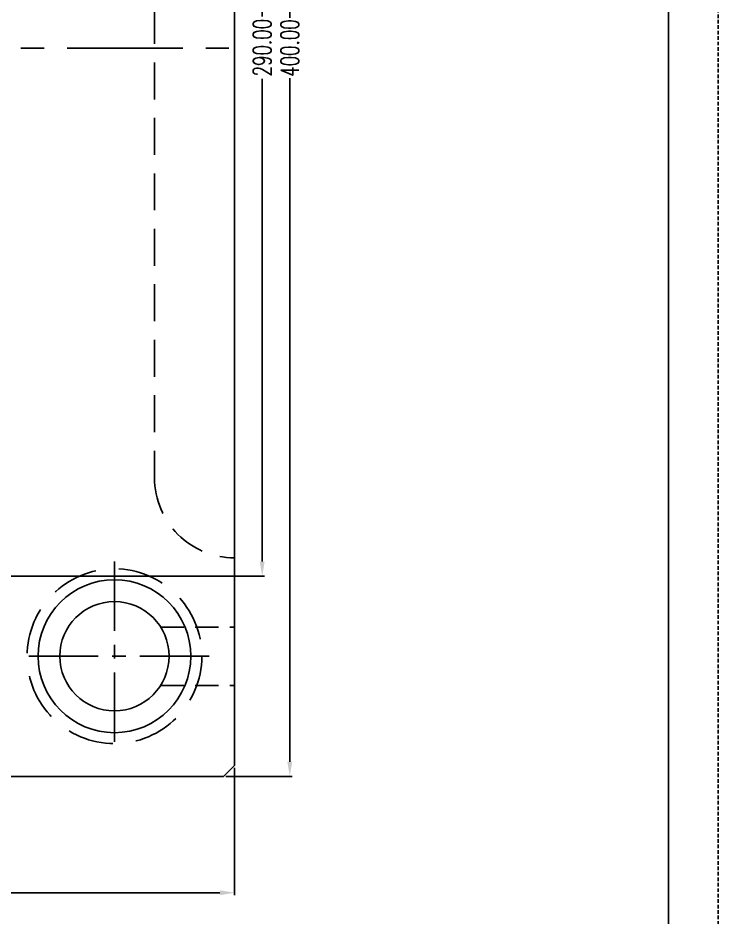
# Model space of a CAD drawing. Header units: inches. Extents: x 160917 to 162189, y -51061 to -50161.
# Drawn here: x 161996.7 to 162189, y -50651.1 to -50404 of the extents above; entities that cross this region are included whole.
import ezdxf

# ---------------------------------------------------------------- set-up
doc = ezdxf.new("R2010")
doc.units = ezdxf.units.IN
doc.header["$LTSCALE"] = 2
doc.header["$MEASUREMENT"] = 0
doc.header["$PDMODE"] = 3
doc.header["$PDSIZE"] = 0.3125
for name, pattern in [('CENTER', [50.8, 31.75, -6.35, 6.35, -6.35]), ('DASHED', [0.75, 0.5, -0.25]), ('HIDDEN', [9.525, 6.35, -3.175])]:
    doc.linetypes.add(name, pattern=pattern)
doc.layers.get('0').update_dxf_attribs({"linetype": 'CONTINUOUS'})
doc.layers.get('Defpoints').update_dxf_attribs({"linetype": 'CONTINUOUS'})
for name, color, linetype in [('A', 7, 'CONTINUOUS'), ('cen', 1, 'CENTER'), ('hidden', 4, 'HIDDEN')]:
    doc.layers.add(name, color=color, linetype=linetype)
doc.layers.add('dim', color=3, linetype='CONTINUOUS', lineweight=15)
doc.styles.get("Standard").update_dxf_attribs({"font": 'txt.shx', "width": 0.67})
doc.dimstyles.new('2.00', dxfattribs={"dimtxt": 5, "dimasz": 4, "dimexe": 0.666, "dimexo": 0.626, "dimgap": 1, "dimtad": 0, "dimzin": 0, "dimdsep": 46, "dimtxsty": 'Standard', "dimcen": 0.09, "dimclrd": 3, "dimclre": 3, "dimclrt": 7, "dimazin": 0, "dimtfac": 1, "dimtofl": 0, "dimtmove": 0, "dimatfit": 0, "dimfxl": 0, "dimtolj": 1, "dimtzin": 0, "dimarcsym": 0})

# ---------------------------------------------------------------- blocks, each defined once
blk = doc.blocks.new('*D35642')
at = {"layer": 'Defpoints', "color": 0}
for p in [(161756.19, -50609.21), (162056.19, -50609.21), (162056.19, -50644.16)]:
    blk.add_point(p, dxfattribs=at)
at = {"layer": 'dim', "color": 3, "linetype": 'ByBlock', "lineweight": -2}
for p, q in [((161756.19, -50609.84), (161756.19, -50644.83)), ((162056.19, -50609.84), (162056.19, -50644.83)), ((161760.19, -50644.16), (161897.93, -50644.16)), ((162052.19, -50644.16), (161914.45, -50644.16))]:
    blk.add_line(p, q, dxfattribs=at)
at = {"layer": 'dim', "color": 3, "linetype": 'ByBlock'}
for points in [[(161760.19, -50643.49), (161760.19, -50644.83), (161756.19, -50644.16)], [(162052.19, -50644.83), (162052.19, -50643.49), (162056.19, -50644.16)]]:
    blk.add_solid(points, dxfattribs=at)
at = {"layer": 'dim', "color": 7, "linetype": 'ByBlock', "insert": (161906.19, -50644.16), "char_height": 5, "attachment_point": 5}
blk.add_mtext('\\A1;300.00', dxfattribs=at)
blk = doc.blocks.new('*D35644')
at = {"layer": 'Defpoints', "color": 0}
for p in [(161985.81, -50267.21), (162063.78, -50267.21), (161987.19, -50557.21)]:
    blk.add_point(p, dxfattribs=at)
at = {"layer": 'dim', "color": 3, "linetype": 'ByBlock', "lineweight": -2}
for p, q in [((161986.44, -50267.21), (162064.45, -50267.21)), ((162063.78, -50271.21), (162063.78, -50403.56)), ((162063.78, -50553.21), (162063.78, -50420.64)), ((161987.82, -50557.21), (162064.45, -50557.21))]:
    blk.add_line(p, q, dxfattribs=at)
at = {"layer": 'dim', "color": 3, "linetype": 'ByBlock'}
for points in [[(162064.45, -50271.21), (162063.12, -50271.21), (162063.78, -50267.21)], [(162063.12, -50553.21), (162064.45, -50553.21), (162063.78, -50557.21)]]:
    blk.add_solid(points, dxfattribs=at)
at = {"layer": 'dim', "color": 7, "linetype": 'ByBlock', "insert": (162063.78, -50412.1), "char_height": 5, "attachment_point": 5, "rotation": 90}
blk.add_mtext('\\A1;290.00', dxfattribs=at)
blk = doc.blocks.new('*D35645')
at = {"layer": 'Defpoints', "color": 0}
for p in [(162053.19, -50212.21), (162071.36, -50212.21), (162053.19, -50612.21)]:
    blk.add_point(p, dxfattribs=at)
at = {"layer": 'dim', "color": 3, "linetype": 'ByBlock', "lineweight": -2}
for p, q in [((162053.82, -50212.21), (162072.03, -50212.21)), ((162071.36, -50216.21), (162071.36, -50403.95)), ((162071.36, -50608.21), (162071.36, -50420.47)), ((162053.82, -50612.21), (162072.03, -50612.21))]:
    blk.add_line(p, q, dxfattribs=at)
at = {"layer": 'dim', "color": 3, "linetype": 'ByBlock'}
for points in [[(162072.03, -50216.21), (162070.69, -50216.21), (162071.36, -50212.21)], [(162070.69, -50608.21), (162072.03, -50608.21), (162071.36, -50612.21)]]:
    blk.add_solid(points, dxfattribs=at)
at = {"layer": 'dim', "color": 7, "linetype": 'ByBlock', "insert": (162071.36, -50412.21), "char_height": 5, "attachment_point": 5, "rotation": 90}
blk.add_mtext('\\A1;400.00', dxfattribs=at)

msp = doc.modelspace()

# ---------------------------------------------------------------- linework, layer by layer
for p, q in [((162056.192, -50215.211), (162056.192, -50609.211)), ((162056.192, -50609.211), (162053.192, -50612.211)), ((161759.192, -50612.211), (162053.192, -50612.211))]:
    msp.add_line(p, q)
at = {"color": 8, "linetype": 'HIDDEN', "ltscale": 0.8}
msp.add_line((162034.192, -50294.211), (162034.192, -50530.211), dxfattribs=at)
at = {"linetype": 'CENTER', "ltscale": 0.5}
msp.add_line((161756.192, -50412.211), (162056.192, -50412.211), dxfattribs=at)
at = {"color": 8, "linetype": 'HIDDEN', "ltscale": 0.5}
for p, q in [((162035.881, -50571.211), (162056.192, -50571.211)), ((162035.881, -50587.211), (162056.192, -50587.211))]:
    msp.add_line(p, q, dxfattribs=at)
for radius in [21, 15]:
    msp.add_circle((162023.192, -50579.211), radius)
at = {"color": 8, "linetype": 'HIDDEN', "ltscale": 0.8}
msp.add_arc((162056.192, -50530.211), 22, 180, 270, dxfattribs=at)
at = {"layer": 'A', "linetype": 'DASHED'}
msp.add_line((162189.013, -51060.956), (162189.013, -50161.267), dxfattribs=at)
at = {"layer": 'A'}
msp.add_line((162175.427, -51047.369), (162175.427, -50174.853), dxfattribs=at)
at = {"layer": 'cen', "linetype": 'CENTER', "ltscale": 0.3}
for p, q in [((162023.192, -50553.211), (162023.192, -50605.211)), ((162049.192, -50579.211), (161997.192, -50579.211))]:
    msp.add_line(p, q, dxfattribs=at)
at = {"layer": 'hidden'}
msp.add_circle((162023.192, -50579.211), 24, dxfattribs=at)

# ---------------------------------------------------------------- dimensions: what is measured, and where the dimension line sits
at = {"layer": 'dim', "linetype": 'ByBlock'}
dim = msp.add_linear_dim(base=(162071.359, -50212.211), p1=(162053.192, -50612.211), p2=(162053.192, -50212.211), angle=90, dimstyle='2.00', dxfattribs=at)
dim.commit()
dim.dimension.update_dxf_attribs({"geometry": '*D35645', "text_midpoint": (162071.359, -50412.211)})
for base, p1, p2, angle, picture, middle in [((162063.783, -50267.211), (161987.192, -50557.211), (161985.809, -50267.211), 90, '*D35644', (162063.783, -50412.102)), ((162056.192, -50644.161), (161756.192, -50609.211), (162056.192, -50609.211), 180, '*D35642', (161906.192, -50644.161))]:
    dim = msp.add_linear_dim(base=base, p1=p1, p2=p2, angle=angle, dimstyle='2.00', dxfattribs=at)
    dim.commit()
    dim.dimension.update_dxf_attribs({"geometry": picture, "text_midpoint": middle, "dimtype": 160})

doc.saveas('drawing.dxf')
